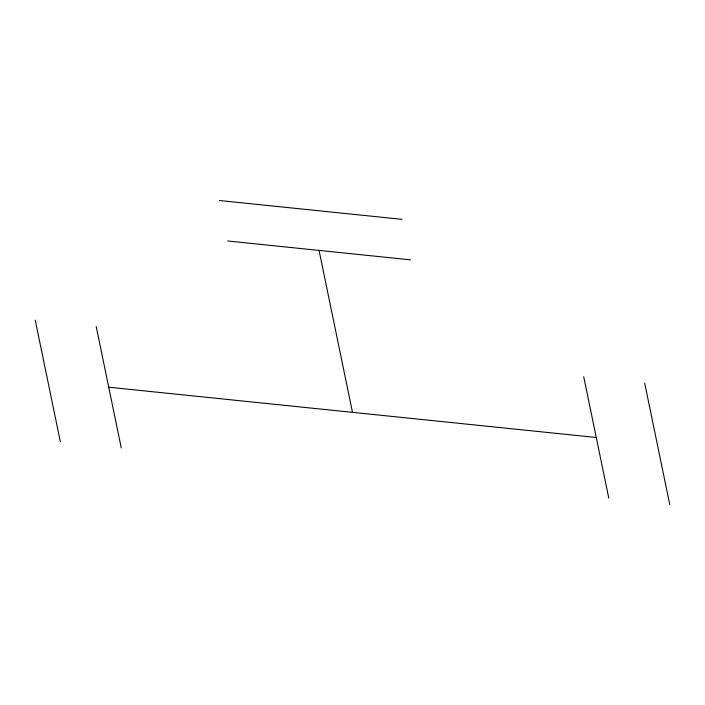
<?xml version="1.0" encoding="UTF-8"?>
<svg xmlns="http://www.w3.org/2000/svg" width="705" height="705" viewBox="0 0 705 705"><rect width="100%" height="100%" fill="white"/><g stroke="black" fill="none" stroke-linecap="round" stroke-linejoin="round"><path stroke-width="1.06" d="M219.281 200.502L402.106 219.352M227.644 240.987L410.469 259.837M108.729 387.212L596.271 437.488M644.67 383.044L669.75 504.498M583.722 376.761L608.812 498.215M319.057 250.416L352.5 412.355M96.188 326.486L121.269 447.939M35.25 320.202L60.33 441.656"/></g></svg>
